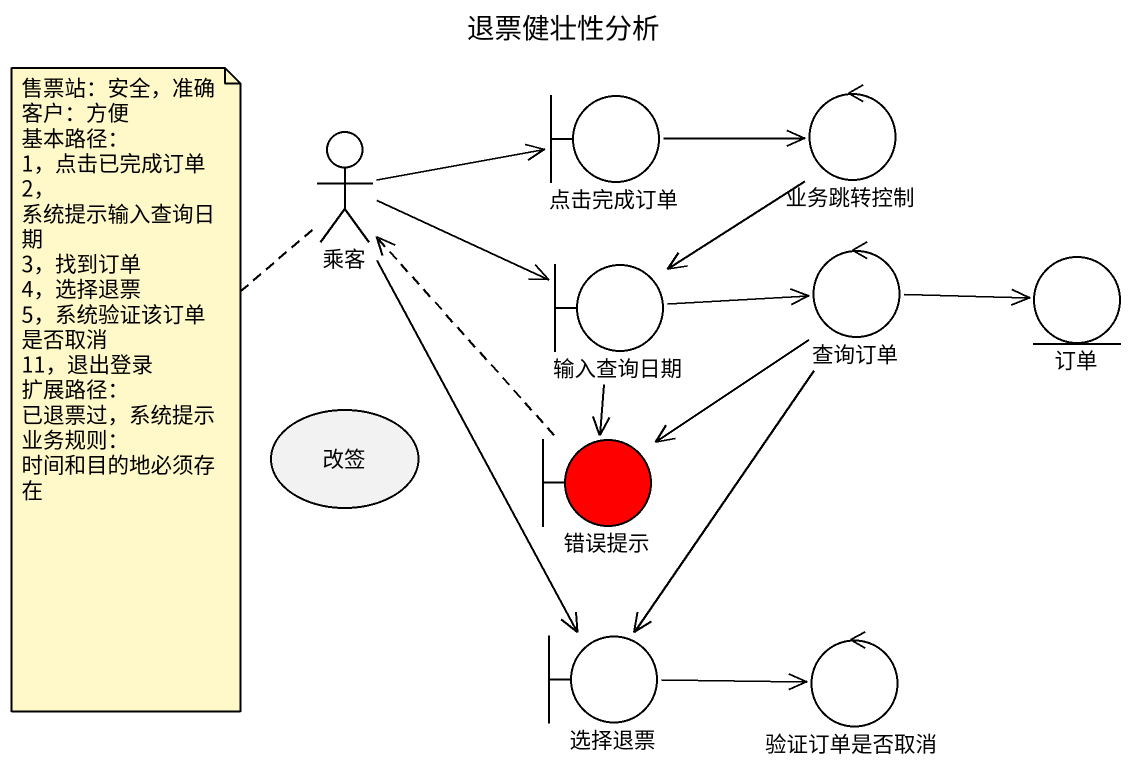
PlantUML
@startuml
title 退票健壮性分析
actor 乘客
boundary 点击完成订单
control 业务跳转控制
control 查询订单
entity 订单
boundary 输入查询日期
usecase 改签
boundary 错误提示 #FF0000
boundary 选择退票
control 验证订单是否取消
乘客 -right-> 点击完成订单
乘客 -right-> 输入查询日期
乘客 --> 选择退票
点击完成订单 -right-> 业务跳转控制
业务跳转控制 --> 输入查询日期
查询订单 -right-> 订单
查询订单 --> 错误提示
查询订单 --> 选择退票
输入查询日期 -right-> 查询订单
输入查询日期 --> 错误提示
错误提示 .up.> 乘客
选择退票 -right-> 验证订单是否取消
note bottom of 乘客
  售票站：安全，准确
  客户：方便
  基本路径：
  1，点击已完成订单
  2， 系统提示输入查询日期
  3，找到订单
  4，选择退票
  5，系统验证该订单是否取消
  11，退出登录
  扩展路径：
  已退票过，系统提示
  业务规则：
  时间和目的地必须存在
end note
@enduml
